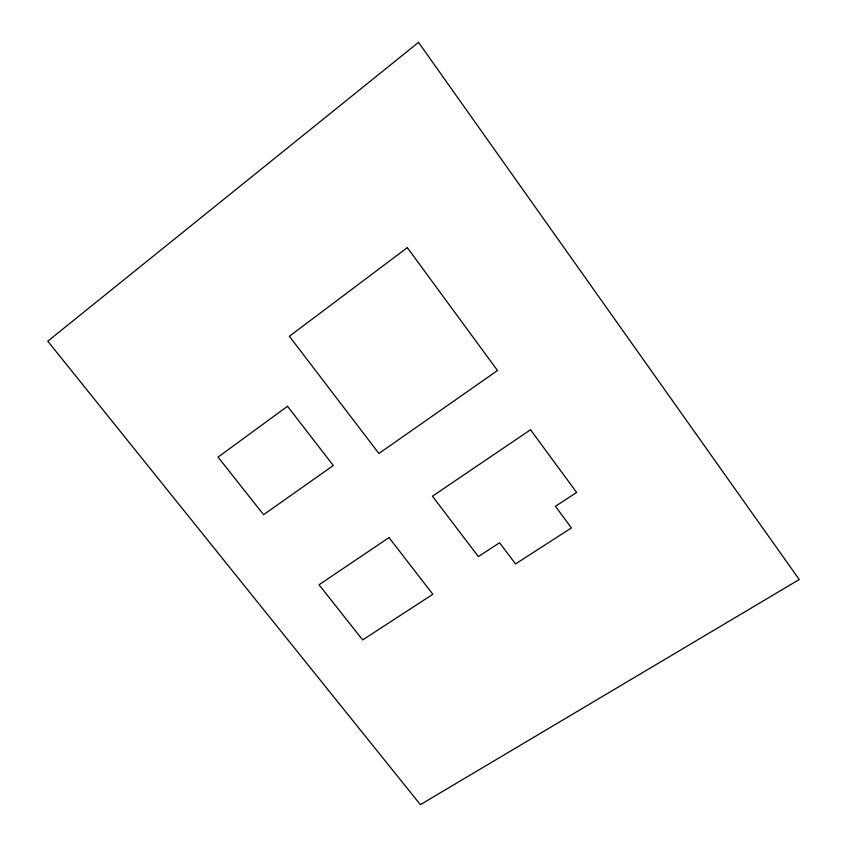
<?xml version="1.0" encoding="UTF-8"?>
<svg xmlns="http://www.w3.org/2000/svg" width="847" height="847" viewBox="0 0 847 847"><rect width="100%" height="100%" fill="white"/><g stroke="black" fill="none" stroke-linecap="round" stroke-linejoin="round"><path stroke-width="1.27" d="M418.513 42.35L47.771 341.193L420.387 804.65L799.229 579.539L418.513 42.35M407.322 247.652L289.378 336.28L378.905 453.473L497.496 370.51L407.322 247.652M287.514 406.285L218.039 457.115L263.586 514.68L333.295 465.511L287.514 406.285M530.508 429.757L432.446 496.194L478.375 556.595L499.571 542.758L515.548 563.911L571.439 527.914L555.431 506.315L576.648 492.467L530.508 429.757M389.017 537.591L319.033 584.769L362.664 639.919L432.838 594.287L389.017 537.591"/></g></svg>
